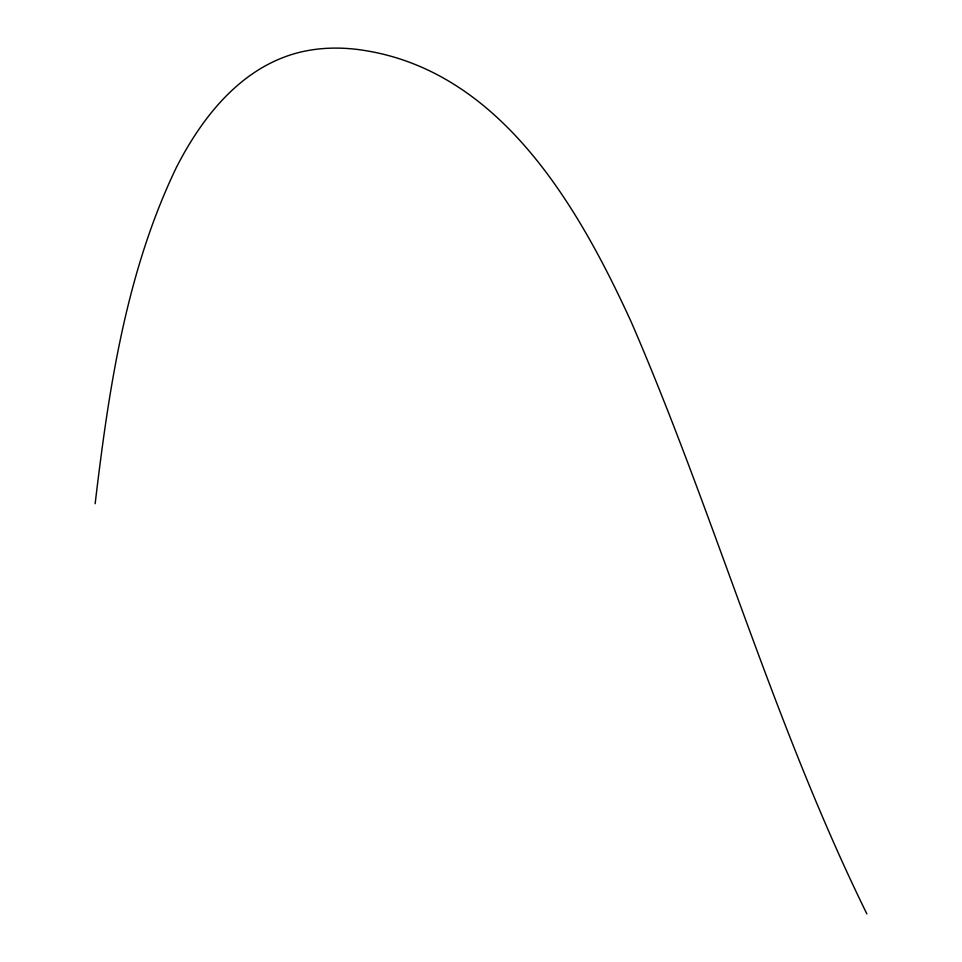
<?xml version="1.0" encoding="UTF-8"?>
<svg xmlns="http://www.w3.org/2000/svg" width="962" height="962" viewBox="0 0 962 962"><rect width="100%" height="100%" fill="white"/><g stroke="black" fill="none" stroke-linecap="round" stroke-linejoin="round"><path stroke-width="1.44" d="M95.142 503.727C108.766 389.189 125.938 272.258 176.455 167.316C201.623 118.049 239.358 69.589 294.709 53.619A384.235 221.837 60 0 1 356.649 49.351C498.136 66.979 577.537 204.81 631.288 322.09C715.608 517.027 773.039 722.883 866.858 913.9"/></g></svg>
